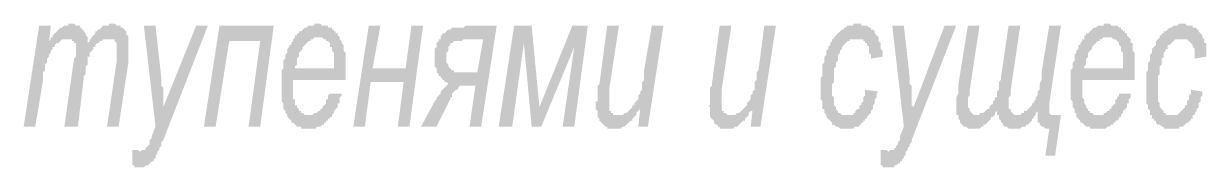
# Model space of a CAD drawing. Header units: millimetres. Extents: x 1372 to 666090, y 1285 to 31551.
# Drawn here: x 579264 to 581808, y 10488 to 10797 of the extents above; entities that cross this region are included whole.
import ezdxf

# ---------------------------------------------------------------- set-up
doc = ezdxf.new("R2010")
doc.units = ezdxf.units.MM
doc.layers.add('PDF _75-АЗ Штамп', color=7, linetype='Continuous')

msp = doc.modelspace()

# ---------------------------------------------------------------- hatches: boundary and pattern name
at = {"layer": 'PDF _75-АЗ Штамп', "transparency": 33554559}
for points in [[(579263.9, 10575.7), (579297.2, 10792.6), (579322.3, 10792.6), (579318.1, 10755), (579318.1, 10759.2), (579322.3, 10763.4), (579322.3, 10767.5), (579326.4, 10767.5), (579326.4, 10771.7), (579330.6, 10775.9), (579330.6, 10775.9), (579334.8, 10780), (579334.8, 10780), (579338.9, 10784.2), (579338.9, 10784.2), (579343.1, 10788.4), (579343.1, 10788.4), (579347.3, 10788.4), (579351.5, 10792.6), (579351.5, 10792.6), (579355.6, 10792.6), (579359.8, 10792.6), (579359.8, 10796.7), (579364, 10796.7), (579368.1, 10796.7), (579368.1, 10796.7), (579372.3, 10796.7), (579376.5, 10792.6), (579376.5, 10792.6), (579380.6, 10792.6), (579384.8, 10792.6), (579384.8, 10788.4), (579389, 10788.4), (579389, 10784.2), (579393.2, 10784.2), (579393.2, 10780), (579397.3, 10775.9), (579397.3, 10771.7), (579397.3, 10771.7), (579401.5, 10767.5), (579401.5, 10763.4), (579401.5, 10759.2), (579401.5, 10755), (579405.7, 10759.2), (579405.7, 10763.4), (579409.8, 10763.4), (579409.8, 10767.5), (579414, 10771.7), (579414, 10771.7), (579418.2, 10775.9), (579418.2, 10780), (579422.4, 10780), (579422.4, 10784.2), (579426.5, 10784.2), (579426.5, 10784.2), (579430.7, 10788.4), (579430.7, 10788.4), (579434.9, 10792.6), (579439, 10792.6), (579439, 10792.6), (579443.2, 10792.6), (579447.4, 10792.6), (579447.4, 10796.7), (579451.5, 10796.7), (579451.5, 10796.7), (579455.7, 10796.7), (579459.9, 10796.7), (579464.1, 10792.6), (579464.1, 10792.6), (579468.2, 10792.6), (579472.4, 10792.6), (579472.4, 10788.4), (579476.6, 10788.4), (579476.6, 10788.4), (579480.7, 10784.2), (579480.7, 10784.2), (579484.9, 10780), (579484.9, 10775.9), (579484.9, 10771.7), (579489.1, 10771.7), (579489.1, 10767.5), (579489.1, 10763.4), (579489.1, 10759.2), (579489.1, 10755), (579489.1, 10750.8), (579489.1, 10746.7), (579489.1, 10742.5), (579489.1, 10742.5), (579489.1, 10738.3), (579489.1, 10734.2), (579489.1, 10730), (579489.1, 10725.8), (579489.1, 10717.5), (579489.1, 10713.3), (579489.1, 10713.3), (579468.2, 10575.7), (579443.2, 10575.7), (579464.1, 10717.5), (579464.1, 10721.7), (579464.1, 10725.8), (579464.1, 10734.2), (579464.1, 10734.2), (579464.1, 10738.3), (579464.1, 10742.5), (579464.1, 10742.5), (579464.1, 10746.7), (579464.1, 10750.8), (579464.1, 10755), (579459.9, 10759.2), (579459.9, 10759.2), (579459.9, 10763.4), (579455.7, 10763.4), (579451.5, 10763.4), (579451.5, 10763.4), (579447.4, 10763.4), (579447.4, 10763.4), (579443.2, 10763.4), (579443.2, 10763.4), (579439, 10763.4), (579434.9, 10763.4), (579434.9, 10763.4), (579430.7, 10759.2), (579426.5, 10759.2), (579426.5, 10755), (579422.4, 10755), (579422.4, 10755), (579418.2, 10750.8), (579418.2, 10746.7), (579414, 10746.7), (579414, 10742.5), (579409.8, 10738.3), (579409.8, 10738.3), (579405.7, 10734.2), (579405.7, 10730), (579405.7, 10730), (579405.7, 10725.8), (579401.5, 10725.8), (579401.5, 10721.7), (579401.5, 10717.5), (579401.5, 10713.3), (579401.5, 10709.1), (579397.3, 10705), (579397.3, 10700.8), (579397.3, 10696.6), (579397.3, 10692.5), (579397.3, 10688.3), (579393.2, 10684.1), (579393.2, 10679.9), (579380.6, 10575.7), (579351.5, 10575.7), (579372.3, 10721.7), (579376.5, 10725.8), (579376.5, 10730), (579376.5, 10734.2), (579376.5, 10738.3), (579376.5, 10742.5), (579376.5, 10742.5), (579376.5, 10746.7), (579376.5, 10750.8), (579376.5, 10755), (579372.3, 10755), (579372.3, 10759.2), (579368.1, 10759.2), (579368.1, 10763.4), (579364, 10763.4), (579364, 10763.4), (579359.8, 10763.4), (579355.6, 10763.4), (579355.6, 10763.4), (579351.5, 10763.4), (579347.3, 10763.4), (579347.3, 10763.4), (579343.1, 10759.2), (579343.1, 10759.2), (579338.9, 10755), (579338.9, 10755), (579334.8, 10755), (579330.6, 10750.8), (579330.6, 10746.7), (579326.4, 10746.7), (579326.4, 10742.5), (579322.3, 10738.3), (579322.3, 10738.3), (579322.3, 10734.2), (579318.1, 10730), (579318.1, 10725.8), (579318.1, 10725.8), (579313.9, 10721.7), (579313.9, 10717.5), (579313.9, 10713.3), (579313.9, 10713.3), (579309.7, 10709.1), (579309.7, 10705), (579309.7, 10700.8), (579309.7, 10696.6), (579305.6, 10692.5), (579305.6, 10688.3), (579305.6, 10684.1), (579305.6, 10675.8), (579305.6, 10675.8), (579288.9, 10575.7)], [(579497.4, 10492.3), (579497.4, 10525.6), (579501.6, 10525.6), (579505.8, 10525.6), (579505.8, 10525.6), (579509.9, 10525.6), (579514.1, 10521.5), (579514.1, 10521.5), (579518.3, 10525.6), (579518.3, 10525.6), (579522.4, 10525.6), (579526.6, 10525.6), (579526.6, 10529.8), (579526.6, 10529.8), (579530.8, 10534), (579530.8, 10534), (579535, 10538.1), (579535, 10542.3), (579535, 10546.5), (579539.1, 10550.7), (579539.1, 10554.8), (579547.5, 10575.7), (579522.4, 10792.6), (579547.5, 10792.6), (579560, 10679.9), (579560, 10675.8), (579560, 10671.6), (579560, 10667.4), (579560, 10663.3), (579564.2, 10659.1), (579564.2, 10659.1), (579564.2, 10654.9), (579564.2, 10650.8), (579564.2, 10646.6), (579564.2, 10642.4), (579564.2, 10638.2), (579564.2, 10634.1), (579564.2, 10629.9), (579564.2, 10625.7), (579564.2, 10621.6), (579564.2, 10617.4), (579635.1, 10792.6), (579660.1, 10792.6), (579564.2, 10546.5), (579560, 10542.3), (579560, 10538.1), (579560, 10534), (579555.8, 10529.8), (579555.8, 10525.6), (579551.6, 10521.5), (579551.6, 10517.3), (579547.5, 10513.1), (579547.5, 10513.1), (579547.5, 10508.9), (579543.3, 10504.8), (579543.3, 10504.8), (579543.3, 10500.6), (579539.1, 10500.6), (579539.1, 10500.6), (579535, 10496.4), (579535, 10496.4), (579530.8, 10492.3), (579530.8, 10492.3), (579526.6, 10492.3), (579522.4, 10488.1), (579522.4, 10488.1), (579518.3, 10488.1), (579514.1, 10488.1), (579514.1, 10488.1), (579509.9, 10488.1), (579509.9, 10488.1), (579505.8, 10488.1), (579501.6, 10488.1), (579501.6, 10492.3), (579497.4, 10492.3), (579497.4, 10492.3)], [(579685.1, 10792.6), (579801.9, 10792.6), (579772.7, 10575.7), (579747.7, 10575.7), (579772.7, 10759.2), (579706, 10759.2), (579676.8, 10575.7), (579651.7, 10575.7)], [(580006.2, 10792.6), (580031.3, 10792.6), (580014.6, 10700.8), (580085.5, 10700.8), (580098, 10792.6), (580123, 10792.6), (580093.8, 10575.7), (580068.8, 10575.7), (580081.3, 10671.6), (580010.4, 10671.6), (579997.9, 10575.7), (579972.9, 10575.7)], [(580319, 10792.6), (580356.6, 10792.6), (580373.3, 10617.4), (580444.2, 10792.6), (580477.5, 10792.6), (580448.3, 10575.7), (580423.3, 10575.7), (580448.3, 10746.7), (580377.4, 10575.7), (580356.6, 10575.7), (580339.9, 10755), (580314.9, 10575.7), (580285.7, 10575.7)], [(580590.1, 10613.2), (580586, 10609), (580586, 10609), (580581.8, 10604.9), (580581.8, 10600.7), (580577.6, 10596.5), (580577.6, 10596.5), (580573.4, 10592.4), (580573.4, 10588.2), (580569.3, 10588.2), (580565.1, 10584), (580565.1, 10584), (580560.9, 10579.9), (580560.9, 10579.9), (580556.8, 10575.7), (580552.6, 10575.7), (580552.6, 10575.7), (580548.4, 10571.5), (580548.4, 10571.5), (580544.3, 10571.5), (580544.3, 10571.5), (580540.1, 10571.5), (580535.9, 10571.5), (580535.9, 10571.5), (580535.9, 10571.5), (580531.7, 10571.5), (580527.6, 10571.5), (580527.6, 10571.5), (580523.4, 10571.5), (580519.2, 10571.5), (580519.2, 10575.7), (580515.1, 10575.7), (580510.9, 10579.9), (580510.9, 10579.9), (580506.7, 10584), (580506.7, 10584), (580502.5, 10588.2), (580502.5, 10592.4), (580502.5, 10592.4), (580498.4, 10596.5), (580498.4, 10600.7), (580498.4, 10604.9), (580498.4, 10609), (580494.2, 10613.2), (580494.2, 10617.4), (580494.2, 10621.6), (580494.2, 10621.6), (580494.2, 10625.7), (580494.2, 10629.9), (580498.4, 10629.9), (580498.4, 10634.1), (580498.4, 10638.2), (580498.4, 10642.4), (580498.4, 10646.6), (580498.4, 10654.9), (580498.4, 10659.1), (580498.4, 10663.3), (580502.5, 10667.4), (580519.2, 10792.6), (580544.3, 10792.6), (580523.4, 10654.9), (580523.4, 10646.6), (580523.4, 10642.4), (580523.4, 10638.2), (580523.4, 10634.1), (580523.4, 10629.9), (580523.4, 10625.7), (580523.4, 10625.7), (580523.4, 10621.6), (580523.4, 10617.4), (580523.4, 10613.2), (580523.4, 10609), (580527.6, 10609), (580527.6, 10609), (580527.6, 10604.9), (580531.7, 10604.9), (580531.7, 10600.7), (580535.9, 10600.7), (580540.1, 10600.7), (580544.3, 10600.7), (580544.3, 10600.7), (580548.4, 10600.7), (580552.6, 10600.7), (580552.6, 10600.7), (580556.8, 10604.9), (580560.9, 10604.9), (580560.9, 10604.9), (580565.1, 10609), (580565.1, 10609), (580569.3, 10613.2), (580569.3, 10613.2), (580573.4, 10617.4), (580573.4, 10621.6), (580577.6, 10621.6), (580577.6, 10625.7), (580581.8, 10629.9), (580581.8, 10629.9), (580586, 10634.1), (580586, 10638.2), (580586, 10642.4), (580590.1, 10646.6), (580590.1, 10646.6), (580590.1, 10650.8), (580594.3, 10654.9), (580594.3, 10659.1), (580594.3, 10659.1), (580594.3, 10663.3), (580594.3, 10667.4), (580594.3, 10671.6), (580598.5, 10675.8), (580598.5, 10679.9), (580598.5, 10684.1), (580598.5, 10688.3), (580598.5, 10692.5), (580598.5, 10696.6), (580615.2, 10792.6), (580640.2, 10792.6), (580606.8, 10575.7), (580586, 10575.7)], [(580832, 10613.2), (580832, 10609), (580827.9, 10609), (580823.7, 10604.9), (580823.7, 10600.7), (580819.5, 10596.5), (580819.5, 10596.5), (580815.3, 10592.4), (580815.3, 10588.2), (580811.2, 10588.2), (580807, 10584), (580807, 10584), (580802.8, 10579.9), (580802.8, 10579.9), (580798.7, 10575.7), (580798.7, 10575.7), (580794.5, 10575.7), (580790.3, 10571.5), (580790.3, 10571.5), (580786.2, 10571.5), (580786.2, 10571.5), (580782, 10571.5), (580782, 10571.5), (580777.8, 10571.5), (580777.8, 10571.5), (580773.6, 10571.5), (580769.5, 10571.5), (580769.5, 10571.5), (580765.3, 10571.5), (580761.1, 10571.5), (580761.1, 10575.7), (580757, 10575.7), (580757, 10579.9), (580752.8, 10579.9), (580748.6, 10584), (580748.6, 10584), (580748.6, 10588.2), (580744.4, 10592.4), (580744.4, 10592.4), (580740.3, 10596.5), (580740.3, 10600.7), (580740.3, 10604.9), (580740.3, 10609), (580740.3, 10613.2), (580740.3, 10617.4), (580736.1, 10621.6), (580740.3, 10621.6), (580740.3, 10625.7), (580740.3, 10629.9), (580740.3, 10629.9), (580740.3, 10634.1), (580740.3, 10638.2), (580740.3, 10642.4), (580740.3, 10646.6), (580740.3, 10654.9), (580740.3, 10659.1), (580744.4, 10663.3), (580744.4, 10667.4), (580761.1, 10792.6), (580786.2, 10792.6), (580765.3, 10654.9), (580765.3, 10646.6), (580765.3, 10642.4), (580765.3, 10638.2), (580765.3, 10634.1), (580765.3, 10629.9), (580765.3, 10625.7), (580765.3, 10625.7), (580765.3, 10621.6), (580765.3, 10617.4), (580765.3, 10613.2), (580765.3, 10609), (580769.5, 10609), (580769.5, 10609), (580769.5, 10604.9), (580773.6, 10604.9), (580777.8, 10600.7), (580777.8, 10600.7), (580782, 10600.7), (580786.2, 10600.7), (580786.2, 10600.7), (580790.3, 10600.7), (580794.5, 10600.7), (580794.5, 10600.7), (580798.7, 10604.9), (580802.8, 10604.9), (580802.8, 10604.9), (580807, 10609), (580807, 10609), (580811.2, 10613.2), (580811.2, 10613.2), (580815.3, 10617.4), (580819.5, 10621.6), (580819.5, 10621.6), (580819.5, 10625.7), (580823.7, 10629.9), (580823.7, 10629.9), (580827.9, 10634.1), (580827.9, 10638.2), (580827.9, 10642.4), (580832, 10646.6), (580832, 10646.6), (580832, 10650.8), (580836.2, 10654.9), (580836.2, 10659.1), (580836.2, 10659.1), (580836.2, 10663.3), (580836.2, 10667.4), (580836.2, 10671.6), (580840.4, 10675.8), (580840.4, 10679.9), (580840.4, 10684.1), (580840.4, 10688.3), (580840.4, 10692.5), (580844.5, 10696.6), (580857.1, 10792.6), (580882.1, 10792.6), (580848.7, 10575.7), (580827.9, 10575.7)], [(581073.9, 10654.9), (581103.1, 10650.8), (581098.9, 10646.6), (581098.9, 10642.4), (581098.9, 10638.2), (581094.8, 10634.1), (581094.8, 10629.9), (581094.8, 10625.7), (581090.6, 10621.6), (581090.6, 10617.4), (581090.6, 10613.2), (581086.4, 10609), (581086.4, 10609), (581086.4, 10604.9), (581082.3, 10600.7), (581082.3, 10600.7), (581078.1, 10596.5), (581078.1, 10592.4), (581073.9, 10592.4), (581073.9, 10588.2), (581069.8, 10588.2), (581069.8, 10584), (581065.6, 10584), (581065.6, 10579.9), (581061.4, 10579.9), (581061.4, 10575.7), (581057.2, 10575.7), (581053.1, 10575.7), (581053.1, 10575.7), (581048.9, 10571.5), (581044.7, 10571.5), (581044.7, 10571.5), (581040.6, 10571.5), (581036.4, 10571.5), (581036.4, 10571.5), (581032.2, 10571.5), (581032.2, 10571.5), (581028, 10571.5), (581023.9, 10571.5), (581019.7, 10571.5), (581019.7, 10571.5), (581015.5, 10575.7), (581011.4, 10575.7), (581011.4, 10575.7), (581007.2, 10579.9), (581007.2, 10579.9), (581003, 10579.9), (581003, 10584), (580998.9, 10588.2), (580998.9, 10588.2), (580994.7, 10592.4), (580994.7, 10592.4), (580990.5, 10596.5), (580990.5, 10600.7), (580990.5, 10600.7), (580986.3, 10604.9), (580986.3, 10609), (580986.3, 10613.2), (580982.2, 10613.2), (580982.2, 10617.4), (580982.2, 10621.6), (580982.2, 10625.7), (580982.2, 10629.9), (580978, 10634.1), (580978, 10638.2), (580978, 10642.4), (580978, 10646.6), (580978, 10650.8), (580978, 10654.9), (580978, 10654.9), (580978, 10659.1), (580978, 10663.3), (580978, 10667.4), (580978, 10671.6), (580978, 10675.8), (580978, 10679.9), (580982.2, 10684.1), (580982.2, 10688.3), (580982.2, 10692.5), (580982.2, 10696.6), (580982.2, 10700.8), (580982.2, 10705), (580982.2, 10709.1), (580986.3, 10713.3), (580986.3, 10717.5), (580986.3, 10721.7), (580986.3, 10725.8), (580986.3, 10725.8), (580990.5, 10730), (580990.5, 10734.2), (580990.5, 10738.3), (580994.7, 10742.5), (580994.7, 10746.7), (580994.7, 10746.7), (580998.9, 10750.8), (580998.9, 10755), (581003, 10759.2), (581003, 10763.4), (581007.2, 10763.4), (581007.2, 10767.5), (581011.4, 10771.7), (581011.4, 10771.7), (581015.5, 10775.9), (581015.5, 10775.9), (581015.5, 10775.9), (581019.7, 10780), (581019.7, 10780), (581023.9, 10784.2), (581028, 10784.2), (581028, 10788.4), (581032.2, 10788.4), (581032.2, 10788.4), (581036.4, 10792.6), (581040.6, 10792.6), (581040.6, 10792.6), (581044.7, 10792.6), (581048.9, 10792.6), (581048.9, 10796.7), (581053.1, 10796.7), (581057.2, 10796.7), (581057.2, 10796.7), (581061.4, 10796.7), (581065.6, 10796.7), (581065.6, 10792.6), (581069.8, 10792.6), (581073.9, 10792.6), (581073.9, 10792.6), (581078.1, 10792.6), (581082.3, 10788.4), (581082.3, 10788.4), (581086.4, 10788.4), (581086.4, 10784.2), (581090.6, 10784.2), (581094.8, 10780), (581094.8, 10775.9), (581094.8, 10775.9), (581098.9, 10771.7), (581098.9, 10771.7), (581103.1, 10767.5), (581103.1, 10763.4), (581103.1, 10759.2), (581107.3, 10755), (581107.3, 10755), (581107.3, 10750.8), (581107.3, 10746.7), (581107.3, 10742.5), (581111.5, 10738.3), (581111.5, 10734.2), (581111.5, 10730), (581111.5, 10725.8), (581111.5, 10725.8), (581086.4, 10721.7), (581086.4, 10725.8), (581086.4, 10730), (581082.3, 10734.2), (581082.3, 10738.3), (581082.3, 10742.5), (581082.3, 10746.7), (581078.1, 10750.8), (581078.1, 10750.8), (581078.1, 10755), (581073.9, 10755), (581073.9, 10759.2), (581069.8, 10759.2), (581069.8, 10763.4), (581065.6, 10763.4), (581061.4, 10763.4), (581061.4, 10763.4), (581057.2, 10763.4), (581057.2, 10763.4), (581053.1, 10763.4), (581048.9, 10763.4), (581048.9, 10763.4), (581044.7, 10763.4), (581040.6, 10763.4), (581040.6, 10759.2), (581036.4, 10759.2), (581032.2, 10755), (581032.2, 10755), (581028, 10750.8), (581028, 10750.8), (581028, 10750.8), (581023.9, 10746.7), (581023.9, 10742.5), (581023.9, 10742.5), (581019.7, 10738.3), (581019.7, 10734.2), (581015.5, 10730), (581015.5, 10725.8), (581015.5, 10721.7), (581015.5, 10717.5), (581011.4, 10713.3), (581011.4, 10709.1), (581011.4, 10709.1), (581011.4, 10705), (581007.2, 10700.8), (581007.2, 10696.6), (581007.2, 10692.5), (581007.2, 10688.3), (581007.2, 10684.1), (581007.2, 10679.9), (581007.2, 10675.8), (581007.2, 10671.6), (581003, 10667.4), (581003, 10663.3), (581003, 10659.1), (581003, 10654.9), (581003, 10654.9), (581003, 10650.8), (581003, 10642.4), (581007.2, 10638.2), (581007.2, 10634.1), (581007.2, 10629.9), (581007.2, 10625.7), (581007.2, 10625.7), (581007.2, 10621.6), (581011.4, 10617.4), (581011.4, 10613.2), (581011.4, 10613.2), (581015.5, 10609), (581015.5, 10604.9), (581019.7, 10604.9), (581023.9, 10600.7), (581023.9, 10600.7), (581028, 10600.7), (581028, 10600.7), (581032.2, 10600.7), (581032.2, 10600.7), (581036.4, 10600.7), (581040.6, 10600.7), (581040.6, 10600.7), (581044.7, 10600.7), (581048.9, 10600.7), (581048.9, 10604.9), (581053.1, 10604.9), (581053.1, 10609), (581057.2, 10613.2), (581057.2, 10613.2), (581061.4, 10613.2), (581061.4, 10617.4), (581061.4, 10621.6), (581065.6, 10621.6), (581065.6, 10625.7), (581069.8, 10629.9), (581069.8, 10634.1), (581069.8, 10638.2), (581073.9, 10642.4), (581073.9, 10646.6), (581073.9, 10650.8), (581073.9, 10654.9), (581073.9, 10654.9)], [(581107.3, 10492.3), (581107.3, 10525.6), (581111.5, 10525.6), (581115.6, 10525.6), (581115.6, 10525.6), (581119.8, 10525.6), (581124, 10521.5), (581124, 10521.5), (581128.1, 10525.6), (581132.3, 10525.6), (581132.3, 10525.6), (581136.5, 10525.6), (581136.5, 10529.8), (581140.7, 10529.8), (581140.7, 10534), (581140.7, 10534), (581144.8, 10538.1), (581144.8, 10542.3), (581149, 10546.5), (581149, 10550.7), (581149, 10554.8), (581157.3, 10575.7), (581132.3, 10792.6), (581157.3, 10792.6), (581169.9, 10679.9), (581169.9, 10675.8), (581169.9, 10671.6), (581169.9, 10667.4), (581174, 10663.3), (581174, 10659.1), (581174, 10659.1), (581174, 10654.9), (581174, 10650.8), (581174, 10646.6), (581174, 10642.4), (581174, 10638.2), (581174, 10634.1), (581174, 10629.9), (581174, 10625.7), (581174, 10621.6), (581178.2, 10617.4), (581244.9, 10792.6), (581269.9, 10792.6), (581174, 10546.5), (581174, 10542.3), (581169.9, 10538.1), (581169.9, 10534), (581165.7, 10529.8), (581165.7, 10525.6), (581161.5, 10521.5), (581161.5, 10517.3), (581161.5, 10513.1), (581157.3, 10513.1), (581157.3, 10508.9), (581153.2, 10504.8), (581153.2, 10504.8), (581153.2, 10500.6), (581149, 10500.6), (581149, 10500.6), (581149, 10496.4), (581144.8, 10496.4), (581140.7, 10492.3), (581140.7, 10492.3), (581136.5, 10492.3), (581136.5, 10488.1), (581132.3, 10488.1), (581128.1, 10488.1), (581124, 10488.1), (581124, 10488.1), (581124, 10488.1), (581119.8, 10488.1), (581115.6, 10488.1), (581111.5, 10488.1), (581111.5, 10492.3), (581107.3, 10492.3), (581107.3, 10492.3)], [(581357.5, 10613.2), (581357.5, 10609), (581353.4, 10604.9), (581353.4, 10600.7), (581349.2, 10596.5), (581345, 10596.5), (581345, 10592.4), (581340.8, 10588.2), (581340.8, 10588.2), (581336.7, 10584), (581336.7, 10584), (581332.5, 10579.9), (581332.5, 10579.9), (581328.3, 10579.9), (581328.3, 10575.7), (581324.2, 10575.7), (581324.2, 10575.7), (581320, 10571.5), (581315.8, 10571.5), (581315.8, 10571.5), (581311.7, 10571.5), (581307.5, 10571.5), (581307.5, 10571.5), (581303.3, 10571.5), (581299.1, 10571.5), (581299.1, 10571.5), (581295, 10571.5), (581290.8, 10575.7), (581290.8, 10575.7), (581286.6, 10575.7), (581282.5, 10579.9), (581282.5, 10579.9), (581278.3, 10584), (581278.3, 10584), (581278.3, 10588.2), (581274.1, 10592.4), (581274.1, 10596.5), (581274.1, 10600.7), (581269.9, 10600.7), (581269.9, 10604.9), (581269.9, 10609), (581269.9, 10613.2), (581269.9, 10617.4), (581269.9, 10617.4), (581269.9, 10621.6), (581269.9, 10625.7), (581269.9, 10629.9), (581269.9, 10629.9), (581269.9, 10634.1), (581269.9, 10638.2), (581274.1, 10646.6), (581274.1, 10650.8), (581274.1, 10654.9), (581274.1, 10659.1), (581274.1, 10663.3), (581295, 10792.6), (581320, 10792.6), (581299.1, 10654.9), (581299.1, 10646.6), (581299.1, 10642.4), (581295, 10638.2), (581295, 10634.1), (581295, 10629.9), (581295, 10625.7), (581295, 10625.7), (581295, 10621.6), (581295, 10617.4), (581299.1, 10613.2), (581299.1, 10609), (581299.1, 10609), (581303.3, 10604.9), (581303.3, 10604.9), (581307.5, 10600.7), (581311.7, 10600.7), (581311.7, 10600.7), (581315.8, 10600.7), (581320, 10600.7), (581320, 10604.9), (581324.2, 10604.9), (581328.3, 10604.9), (581328.3, 10604.9), (581332.5, 10609), (581332.5, 10609), (581336.7, 10613.2), (581340.8, 10613.2), (581340.8, 10617.4), (581345, 10621.6), (581345, 10621.6), (581349.2, 10625.7), (581349.2, 10629.9), (581353.4, 10634.1), (581353.4, 10634.1), (581353.4, 10638.2), (581357.5, 10638.2), (581357.5, 10642.4), (581357.5, 10646.6), (581357.5, 10650.8), (581361.7, 10654.9), (581361.7, 10659.1), (581361.7, 10659.1), (581361.7, 10667.4), (581361.7, 10671.6), (581365.9, 10675.8), (581365.9, 10679.9), (581365.9, 10679.9), (581382.6, 10792.6), (581407.6, 10792.6), (581386.7, 10650.8), (581386.7, 10646.6), (581386.7, 10642.4), (581382.6, 10638.2), (581382.6, 10634.1), (581382.6, 10629.9), (581382.6, 10625.7), (581382.6, 10625.7), (581382.6, 10617.4), (581382.6, 10613.2), (581386.7, 10613.2), (581386.7, 10609), (581386.7, 10609), (581390.9, 10604.9), (581390.9, 10604.9), (581395.1, 10600.7), (581399.2, 10600.7), (581399.2, 10600.7), (581403.4, 10600.7), (581403.4, 10600.7), (581407.6, 10600.7), (581411.7, 10604.9), (581411.7, 10604.9), (581415.9, 10604.9), (581415.9, 10609), (581420.1, 10609), (581424.3, 10613.2), (581424.3, 10613.2), (581428.4, 10617.4), (581428.4, 10617.4), (581432.6, 10621.6), (581432.6, 10621.6), (581432.6, 10625.7), (581436.8, 10625.7), (581436.8, 10629.9), (581440.9, 10634.1), (581440.9, 10634.1), (581440.9, 10638.2), (581445.1, 10642.4), (581445.1, 10646.6), (581445.1, 10650.8), (581449.3, 10654.9), (581449.3, 10659.1), (581449.3, 10659.1), (581449.3, 10663.3), (581449.3, 10667.4), (581453.5, 10675.8), (581453.5, 10679.9), (581453.5, 10684.1), (581453.5, 10684.1), (581453.5, 10688.3), (581453.5, 10692.5), (581470.1, 10792.6), (581495.2, 10792.6), (581470.1, 10625.7), (581470.1, 10621.6), (581470.1, 10617.4), (581470.1, 10613.2), (581470.1, 10613.2), (581470.1, 10609), (581470.1, 10604.9), (581474.3, 10600.7), (581474.3, 10600.7), (581478.5, 10600.7), (581478.5, 10600.7), (581495.2, 10600.7), (581482.6, 10513.1), (581461.8, 10513.1), (581470.1, 10571.5), (581466, 10571.5), (581461.8, 10571.5), (581461.8, 10571.5), (581457.6, 10575.7), (581457.6, 10575.7), (581453.5, 10575.7), (581449.3, 10579.9), (581449.3, 10579.9), (581449.3, 10584), (581445.1, 10584), (581445.1, 10588.2), (581445.1, 10592.4), (581445.1, 10596.5), (581445.1, 10600.7), (581445.1, 10600.7), (581445.1, 10604.9), (581445.1, 10609), (581440.9, 10604.9), (581440.9, 10600.7), (581436.8, 10596.5), (581436.8, 10592.4), (581432.6, 10592.4), (581432.6, 10588.2), (581428.4, 10584), (581428.4, 10584), (581424.3, 10579.9), (581424.3, 10579.9), (581420.1, 10579.9), (581420.1, 10575.7), (581415.9, 10575.7), (581415.9, 10575.7), (581411.7, 10575.7), (581407.6, 10571.5), (581407.6, 10571.5), (581403.4, 10571.5), (581399.2, 10571.5), (581399.2, 10571.5), (581395.1, 10571.5), (581395.1, 10571.5), (581390.9, 10571.5), (581390.9, 10571.5), (581386.7, 10571.5), (581382.6, 10571.5), (581382.6, 10571.5), (581378.4, 10575.7), (581374.2, 10575.7), (581374.2, 10575.7), (581370, 10579.9), (581370, 10584), (581370, 10584), (581365.9, 10584), (581365.9, 10588.2), (581361.7, 10592.4), (581361.7, 10596.5), (581361.7, 10600.7), (581357.5, 10600.7), (581357.5, 10604.9), (581357.5, 10609), (581357.5, 10613.2)], [(581774.6, 10654.9), (581799.6, 10650.8), (581799.6, 10646.6), (581799.6, 10642.4), (581795.4, 10638.2), (581795.4, 10634.1), (581795.4, 10629.9), (581791.3, 10625.7), (581791.3, 10621.6), (581791.3, 10617.4), (581787.1, 10613.2), (581787.1, 10609), (581787.1, 10609), (581782.9, 10604.9), (581782.9, 10600.7), (581778.8, 10600.7), (581778.8, 10596.5), (581778.8, 10592.4), (581774.6, 10592.4), (581774.6, 10588.2), (581770.4, 10588.2), (581770.4, 10584), (581766.3, 10584), (581762.1, 10579.9), (581762.1, 10579.9), (581757.9, 10575.7), (581757.9, 10575.7), (581753.7, 10575.7), (581749.6, 10575.7), (581749.6, 10571.5), (581745.4, 10571.5), (581741.2, 10571.5), (581741.2, 10571.5), (581737.1, 10571.5), (581732.9, 10571.5), (581732.9, 10571.5), (581728.7, 10571.5), (581728.7, 10571.5), (581724.5, 10571.5), (581720.4, 10571.5), (581716.2, 10571.5), (581716.2, 10575.7), (581712, 10575.7), (581712, 10575.7), (581707.9, 10579.9), (581703.7, 10579.9), (581703.7, 10579.9), (581699.5, 10584), (581699.5, 10588.2), (581695.4, 10588.2), (581695.4, 10592.4), (581691.2, 10592.4), (581691.2, 10596.5), (581691.2, 10600.7), (581687, 10600.7), (581687, 10604.9), (581687, 10609), (581682.8, 10613.2), (581682.8, 10613.2), (581682.8, 10617.4), (581682.8, 10621.6), (581678.7, 10625.7), (581678.7, 10629.9), (581678.7, 10634.1), (581678.7, 10638.2), (581678.7, 10642.4), (581678.7, 10646.6), (581678.7, 10650.8), (581678.7, 10654.9), (581678.7, 10654.9), (581678.7, 10659.1), (581678.7, 10663.3), (581678.7, 10667.4), (581678.7, 10671.6), (581678.7, 10675.8), (581678.7, 10679.9), (581678.7, 10684.1), (581678.7, 10688.3), (581678.7, 10692.5), (581682.8, 10696.6), (581682.8, 10700.8), (581682.8, 10705), (581682.8, 10709.1), (581682.8, 10713.3), (581687, 10717.5), (581687, 10721.7), (581687, 10725.8), (581687, 10725.8), (581687, 10730), (581691.2, 10734.2), (581691.2, 10738.3), (581691.2, 10742.5), (581695.4, 10746.7), (581695.4, 10746.7), (581699.5, 10750.8), (581699.5, 10755), (581699.5, 10759.2), (581703.7, 10763.4), (581703.7, 10763.4), (581707.9, 10767.5), (581707.9, 10771.7), (581712, 10771.7), (581712, 10775.9), (581716.2, 10775.9), (581716.2, 10775.9), (581716.2, 10780), (581720.4, 10780), (581724.5, 10784.2), (581724.5, 10784.2), (581728.7, 10788.4), (581728.7, 10788.4), (581732.9, 10788.4), (581737.1, 10792.6), (581737.1, 10792.6), (581741.2, 10792.6), (581745.4, 10792.6), (581745.4, 10792.6), (581749.6, 10796.7), (581753.7, 10796.7), (581757.9, 10796.7), (581757.9, 10796.7), (581762.1, 10796.7), (581762.1, 10796.7), (581766.3, 10792.6), (581770.4, 10792.6), (581770.4, 10792.6), (581774.6, 10792.6), (581778.8, 10792.6), (581778.8, 10788.4), (581782.9, 10788.4), (581787.1, 10788.4), (581787.1, 10784.2), (581791.3, 10784.2), (581791.3, 10780), (581795.4, 10775.9), (581795.4, 10775.9), (581799.6, 10771.7), (581799.6, 10771.7), (581799.6, 10767.5), (581803.8, 10763.4), (581803.8, 10759.2), (581803.8, 10755), (581808, 10755), (581808, 10750.8), (581808, 10746.7), (581808, 10742.5), (581808, 10738.3), (581808, 10734.2), (581808, 10730), (581808, 10725.8), (581808, 10725.8), (581782.9, 10721.7), (581782.9, 10725.8), (581782.9, 10730), (581782.9, 10734.2), (581782.9, 10738.3), (581782.9, 10742.5), (581778.8, 10746.7), (581778.8, 10750.8), (581778.8, 10750.8), (581774.6, 10755), (581774.6, 10755), (581770.4, 10759.2), (581770.4, 10759.2), (581766.3, 10763.4), (581766.3, 10763.4), (581762.1, 10763.4), (581757.9, 10763.4), (581757.9, 10763.4), (581753.7, 10763.4), (581753.7, 10763.4), (581749.6, 10763.4), (581745.4, 10763.4), (581745.4, 10763.4), (581741.2, 10763.4), (581737.1, 10759.2), (581737.1, 10759.2), (581732.9, 10755), (581732.9, 10755), (581728.7, 10750.8), (581728.7, 10750.8), (581724.5, 10750.8), (581724.5, 10746.7), (581724.5, 10742.5), (581720.4, 10742.5), (581720.4, 10738.3), (581716.2, 10734.2), (581716.2, 10730), (581716.2, 10725.8), (581712, 10721.7), (581712, 10717.5), (581712, 10713.3), (581712, 10709.1), (581712, 10709.1), (581707.9, 10705), (581707.9, 10700.8), (581707.9, 10696.6), (581707.9, 10692.5), (581707.9, 10688.3), (581703.7, 10684.1), (581703.7, 10679.9), (581703.7, 10675.8), (581703.7, 10671.6), (581703.7, 10667.4), (581703.7, 10663.3), (581703.7, 10659.1), (581703.7, 10654.9), (581703.7, 10654.9), (581703.7, 10650.8), (581703.7, 10642.4), (581703.7, 10638.2), (581703.7, 10634.1), (581703.7, 10629.9), (581707.9, 10625.7), (581707.9, 10625.7), (581707.9, 10621.6), (581707.9, 10617.4), (581712, 10613.2), (581712, 10613.2), (581716.2, 10609), (581716.2, 10604.9), (581720.4, 10604.9), (581720.4, 10600.7), (581724.5, 10600.7), (581724.5, 10600.7), (581728.7, 10600.7), (581732.9, 10600.7), (581732.9, 10600.7), (581737.1, 10600.7), (581737.1, 10600.7), (581741.2, 10600.7), (581745.4, 10600.7), (581745.4, 10600.7), (581749.6, 10604.9), (581749.6, 10604.9), (581753.7, 10609), (581757.9, 10613.2), (581757.9, 10613.2), (581757.9, 10613.2), (581762.1, 10617.4), (581762.1, 10621.6), (581766.3, 10621.6), (581766.3, 10625.7), (581766.3, 10629.9), (581770.4, 10634.1), (581770.4, 10638.2), (581770.4, 10642.4), (581774.6, 10646.6), (581774.6, 10650.8), (581774.6, 10654.9), (581774.6, 10654.9)]]:
    msp.add_hatch(color=256, dxfattribs=at).paths.add_polyline_path(points)
h = msp.add_hatch(color=256, dxfattribs=at)
h.paths.add_polyline_path([(579922.8, 10646.6), (579947.9, 10646.6), (579947.9, 10642.4), (579943.7, 10638.2), (579943.7, 10634.1), (579943.7, 10629.9), (579943.7, 10625.7), (579939.5, 10625.7), (579939.5, 10621.6), (579939.5, 10617.4), (579935.3, 10613.2), (579935.3, 10613.2), (579931.2, 10609), (579931.2, 10604.9), (579927, 10600.7), (579927, 10596.5), (579922.8, 10596.5), (579922.8, 10592.4), (579918.7, 10592.4), (579918.7, 10588.2), (579914.5, 10588.2), (579914.5, 10584), (579910.3, 10584), (579910.3, 10579.9), (579906.1, 10579.9), (579902, 10575.7), (579902, 10575.7), (579897.8, 10575.7), (579893.6, 10575.7), (579893.6, 10571.5), (579889.5, 10571.5), (579885.3, 10571.5), (579885.3, 10571.5), (579881.1, 10571.5), (579877, 10571.5), (579877, 10571.5), (579872.8, 10571.5), (579868.6, 10571.5), (579868.6, 10571.5), (579864.4, 10571.5), (579860.3, 10571.5), (579860.3, 10575.7), (579856.1, 10575.7), (579851.9, 10575.7), (579851.9, 10575.7), (579847.8, 10579.9), (579847.8, 10579.9), (579847.8, 10579.9), (579843.6, 10584), (579839.4, 10584), (579839.4, 10588.2), (579835.2, 10592.4), (579835.2, 10592.4), (579831.1, 10596.5), (579831.1, 10600.7), (579826.9, 10604.9), (579826.9, 10604.9), (579826.9, 10609), (579822.7, 10613.2), (579822.7, 10613.2), (579822.7, 10617.4), (579822.7, 10621.6), (579822.7, 10625.7), (579818.6, 10629.9), (579818.6, 10634.1), (579818.6, 10634.1), (579818.6, 10638.2), (579818.6, 10642.4), (579818.6, 10646.6), (579818.6, 10650.8), (579818.6, 10654.9), (579818.6, 10663.3), (579818.6, 10663.3), (579818.6, 10667.4), (579818.6, 10671.6), (579818.6, 10675.8), (579818.6, 10675.8), (579818.6, 10679.9), (579818.6, 10684.1), (579818.6, 10688.3), (579818.6, 10692.5), (579818.6, 10696.6), (579822.7, 10700.8), (579822.7, 10705), (579822.7, 10709.1), (579822.7, 10713.3), (579822.7, 10717.5), (579826.9, 10721.7), (579826.9, 10725.8), (579826.9, 10730), (579826.9, 10730), (579831.1, 10734.2), (579831.1, 10738.3), (579831.1, 10742.5), (579835.2, 10746.7), (579835.2, 10750.8), (579839.4, 10750.8), (579839.4, 10755), (579843.6, 10759.2), (579843.6, 10763.4), (579843.6, 10763.4), (579847.8, 10767.5), (579847.8, 10771.7), (579851.9, 10771.7), (579851.9, 10775.9), (579856.1, 10775.9), (579856.1, 10780), (579856.1, 10780), (579860.3, 10780), (579864.4, 10784.2), (579864.4, 10784.2), (579868.6, 10788.4), (579872.8, 10788.4), (579872.8, 10788.4), (579877, 10792.6), (579881.1, 10792.6), (579881.1, 10792.6), (579885.3, 10792.6), (579889.5, 10792.6), (579889.5, 10796.7), (579893.6, 10796.7), (579897.8, 10796.7), (579897.8, 10796.7), (579902, 10796.7), (579902, 10796.7), (579906.1, 10792.6), (579910.3, 10792.6), (579914.5, 10792.6), (579914.5, 10792.6), (579918.7, 10792.6), (579918.7, 10788.4), (579922.8, 10788.4), (579927, 10788.4), (579927, 10784.2), (579931.2, 10784.2), (579931.2, 10780), (579935.3, 10780), (579935.3, 10775.9), (579939.5, 10775.9), (579939.5, 10771.7), (579943.7, 10767.5), (579943.7, 10767.5), (579943.7, 10763.4), (579947.9, 10759.2), (579947.9, 10755), (579947.9, 10755), (579952, 10750.8), (579952, 10746.7), (579952, 10742.5), (579952, 10738.3), (579956.2, 10734.2), (579956.2, 10730), (579956.2, 10725.8), (579956.2, 10721.7), (579956.2, 10717.5), (579956.2, 10713.3), (579956.2, 10709.1), (579956.2, 10705), (579956.2, 10700.8), (579956.2, 10696.6), (579956.2, 10692.5), (579956.2, 10688.3), (579956.2, 10684.1), (579956.2, 10679.9), (579956.2, 10675.8), (579956.2, 10675.8), (579843.6, 10675.8), (579843.6, 10667.4), (579843.6, 10663.3), (579843.6, 10663.3), (579843.6, 10659.1), (579843.6, 10654.9), (579843.6, 10646.6), (579843.6, 10642.4), (579843.6, 10638.2), (579843.6, 10634.1), (579847.8, 10634.1), (579847.8, 10629.9), (579847.8, 10625.7), (579847.8, 10621.6), (579851.9, 10621.6), (579851.9, 10617.4), (579851.9, 10617.4), (579856.1, 10613.2), (579856.1, 10609), (579860.3, 10609), (579860.3, 10604.9), (579864.4, 10604.9), (579868.6, 10600.7), (579868.6, 10600.7), (579872.8, 10600.7), (579872.8, 10600.7), (579877, 10600.7), (579881.1, 10600.7), (579881.1, 10600.7), (579885.3, 10600.7), (579885.3, 10600.7), (579889.5, 10604.9), (579893.6, 10604.9), (579893.6, 10604.9), (579897.8, 10609), (579902, 10609), (579902, 10613.2), (579906.1, 10613.2), (579906.1, 10617.4), (579910.3, 10621.6), (579910.3, 10621.6), (579914.5, 10625.7), (579914.5, 10629.9), (579914.5, 10634.1), (579918.7, 10634.1), (579918.7, 10638.2), (579918.7, 10642.4), (579922.8, 10646.6), (579922.8, 10646.6)], flags=0)
h.paths.add_polyline_path([(579847.8, 10700.8), (579931.2, 10700.8), (579931.2, 10705), (579931.2, 10709.1), (579931.2, 10713.3), (579931.2, 10717.5), (579931.2, 10721.7), (579931.2, 10725.8), (579931.2, 10730), (579931.2, 10734.2), (579927, 10738.3), (579927, 10742.5), (579927, 10746.7), (579922.8, 10746.7), (579922.8, 10750.8), (579922.8, 10750.8), (579922.8, 10755), (579918.7, 10759.2), (579914.5, 10759.2), (579914.5, 10763.4), (579910.3, 10763.4), (579910.3, 10763.4), (579906.1, 10767.5), (579902, 10767.5), (579902, 10767.5), (579897.8, 10767.5), (579893.6, 10767.5), (579893.6, 10767.5), (579889.5, 10767.5), (579885.3, 10763.4), (579885.3, 10763.4), (579881.1, 10763.4), (579881.1, 10759.2), (579877, 10759.2), (579872.8, 10755), (579872.8, 10755), (579868.6, 10750.8), (579868.6, 10750.8), (579864.4, 10746.7), (579864.4, 10746.7), (579864.4, 10742.5), (579860.3, 10738.3), (579860.3, 10738.3), (579856.1, 10734.2), (579856.1, 10730), (579856.1, 10725.8), (579851.9, 10721.7), (579851.9, 10717.5), (579851.9, 10713.3), (579851.9, 10709.1), (579847.8, 10705), (579847.8, 10700.8), (579847.8, 10700.8)], flags=0)
h = msp.add_hatch(color=256, dxfattribs=at)
h.paths.add_polyline_path([(580281.5, 10792.6), (580248.1, 10575.7), (580223.1, 10575.7), (580235.6, 10663.3), (580227.3, 10663.3), (580223.1, 10663.3), (580218.9, 10663.3), (580214.8, 10663.3), (580214.8, 10663.3), (580210.6, 10663.3), (580210.6, 10663.3), (580206.4, 10663.3), (580206.4, 10663.3), (580206.4, 10663.3), (580202.3, 10663.3), (580198.1, 10659.1), (580198.1, 10654.9), (580193.9, 10654.9), (580193.9, 10654.9), (580189.7, 10650.8), (580189.7, 10650.8), (580185.6, 10646.6), (580185.6, 10642.4), (580185.6, 10638.2), (580181.4, 10638.2), (580181.4, 10634.1), (580181.4, 10634.1), (580152.2, 10575.7), (580118.8, 10575.7), (580148, 10629.9), (580152.2, 10634.1), (580152.2, 10638.2), (580156.4, 10642.4), (580156.4, 10642.4), (580160.6, 10646.6), (580160.6, 10650.8), (580164.7, 10654.9), (580164.7, 10654.9), (580168.9, 10659.1), (580168.9, 10659.1), (580173.1, 10663.3), (580173.1, 10663.3), (580177.2, 10667.4), (580177.2, 10667.4), (580181.4, 10667.4), (580177.2, 10667.4), (580173.1, 10671.6), (580168.9, 10671.6), (580168.9, 10675.8), (580164.7, 10675.8), (580164.7, 10679.9), (580160.6, 10679.9), (580160.6, 10684.1), (580156.4, 10684.1), (580156.4, 10688.3), (580152.2, 10692.5), (580152.2, 10692.5), (580152.2, 10696.6), (580152.2, 10700.8), (580148, 10705), (580148, 10709.1), (580148, 10713.3), (580148, 10717.5), (580148, 10721.7), (580148, 10721.7), (580148, 10725.8), (580148, 10730), (580148, 10734.2), (580148, 10738.3), (580148, 10742.5), (580152.2, 10746.7), (580152.2, 10750.8), (580152.2, 10755), (580156.4, 10759.2), (580156.4, 10759.2), (580156.4, 10763.4), (580160.6, 10763.4), (580160.6, 10767.5), (580160.6, 10771.7), (580164.7, 10771.7), (580164.7, 10775.9), (580168.9, 10775.9), (580173.1, 10780), (580173.1, 10780), (580177.2, 10784.2), (580177.2, 10784.2), (580181.4, 10784.2), (580181.4, 10784.2), (580185.6, 10788.4), (580185.6, 10788.4), (580189.7, 10788.4), (580189.7, 10788.4), (580193.9, 10788.4), (580198.1, 10788.4), (580202.3, 10788.4), (580202.3, 10788.4), (580206.4, 10788.4), (580210.6, 10788.4), (580214.8, 10792.6)], flags=0)
h.paths.add_polyline_path([(580252.3, 10763.4), (580214.8, 10763.4), (580210.6, 10763.4), (580206.4, 10759.2), (580202.3, 10759.2), (580202.3, 10759.2), (580198.1, 10759.2), (580193.9, 10759.2), (580189.7, 10759.2), (580189.7, 10759.2), (580185.6, 10755), (580185.6, 10755), (580181.4, 10755), (580181.4, 10750.8), (580181.4, 10750.8), (580181.4, 10750.8), (580177.2, 10746.7), (580177.2, 10742.5), (580177.2, 10738.3), (580173.1, 10734.2), (580173.1, 10730), (580173.1, 10730), (580173.1, 10725.8), (580173.1, 10721.7), (580173.1, 10717.5), (580173.1, 10713.3), (580177.2, 10709.1), (580177.2, 10705), (580177.2, 10705), (580181.4, 10700.8), (580181.4, 10700.8), (580185.6, 10696.6), (580185.6, 10696.6), (580185.6, 10696.6), (580189.7, 10696.6), (580189.7, 10692.5), (580193.9, 10692.5), (580198.1, 10692.5), (580198.1, 10692.5), (580202.3, 10692.5), (580206.4, 10692.5), (580239.8, 10692.5)], flags=0)
h = msp.add_hatch(color=256, dxfattribs=at)
h.paths.add_polyline_path([(581620.3, 10646.6), (581645.3, 10646.6), (581645.3, 10642.4), (581645.3, 10638.2), (581641.1, 10634.1), (581641.1, 10629.9), (581641.1, 10625.7), (581637, 10625.7), (581637, 10621.6), (581637, 10617.4), (581632.8, 10613.2), (581632.8, 10613.2), (581628.6, 10609), (581628.6, 10604.9), (581624.5, 10600.7), (581624.5, 10596.5), (581620.3, 10596.5), (581620.3, 10592.4), (581620.3, 10592.4), (581616.1, 10588.2), (581611.9, 10588.2), (581611.9, 10584), (581607.8, 10584), (581607.8, 10579.9), (581603.6, 10579.9), (581599.4, 10575.7), (581599.4, 10575.7), (581595.3, 10575.7), (581595.3, 10575.7), (581591.1, 10571.5), (581586.9, 10571.5), (581586.9, 10571.5), (581582.7, 10571.5), (581578.6, 10571.5), (581574.4, 10571.5), (581574.4, 10571.5), (581570.2, 10571.5), (581570.2, 10571.5), (581566.1, 10571.5), (581561.9, 10571.5), (581557.7, 10571.5), (581557.7, 10575.7), (581553.5, 10575.7), (581553.5, 10575.7), (581549.4, 10575.7), (581545.2, 10579.9), (581545.2, 10579.9), (581545.2, 10579.9), (581541, 10584), (581536.9, 10584), (581536.9, 10588.2), (581532.7, 10592.4), (581532.7, 10592.4), (581528.5, 10596.5), (581528.5, 10600.7), (581528.5, 10604.9), (581524.4, 10604.9), (581524.4, 10609), (581524.4, 10613.2), (581524.4, 10613.2), (581520.2, 10617.4), (581520.2, 10621.6), (581520.2, 10625.7), (581520.2, 10629.9), (581516, 10634.1), (581516, 10634.1), (581516, 10638.2), (581516, 10642.4), (581516, 10646.6), (581516, 10650.8), (581516, 10654.9), (581516, 10663.3), (581516, 10663.3), (581516, 10667.4), (581516, 10671.6), (581516, 10675.8), (581516, 10675.8), (581516, 10679.9), (581516, 10684.1), (581516, 10688.3), (581516, 10692.5), (581516, 10696.6), (581520.2, 10700.8), (581520.2, 10705), (581520.2, 10709.1), (581520.2, 10713.3), (581524.4, 10717.5), (581524.4, 10721.7), (581524.4, 10725.8), (581524.4, 10730), (581524.4, 10730), (581528.5, 10734.2), (581528.5, 10738.3), (581532.7, 10742.5), (581532.7, 10746.7), (581532.7, 10750.8), (581536.9, 10750.8), (581536.9, 10755), (581541, 10759.2), (581541, 10763.4), (581545.2, 10763.4), (581545.2, 10767.5), (581545.2, 10771.7), (581549.4, 10771.7), (581549.4, 10775.9), (581553.5, 10775.9), (581557.7, 10780), (581557.7, 10780), (581557.7, 10780), (581561.9, 10784.2), (581561.9, 10784.2), (581566.1, 10788.4), (581570.2, 10788.4), (581570.2, 10788.4), (581574.4, 10792.6), (581578.6, 10792.6), (581578.6, 10792.6), (581582.7, 10792.6), (581586.9, 10792.6), (581586.9, 10796.7), (581591.1, 10796.7), (581595.3, 10796.7), (581595.3, 10796.7), (581599.4, 10796.7), (581599.4, 10796.7), (581603.6, 10792.6), (581607.8, 10792.6), (581611.9, 10792.6), (581611.9, 10792.6), (581616.1, 10792.6), (581620.3, 10788.4), (581620.3, 10788.4), (581624.5, 10788.4), (581624.5, 10784.2), (581628.6, 10784.2), (581628.6, 10780), (581632.8, 10780), (581632.8, 10775.9), (581637, 10775.9), (581637, 10771.7), (581641.1, 10767.5), (581641.1, 10767.5), (581645.3, 10763.4), (581645.3, 10759.2), (581645.3, 10755), (581649.5, 10755), (581649.5, 10750.8), (581649.5, 10746.7), (581649.5, 10742.5), (581649.5, 10738.3), (581653.6, 10734.2), (581653.6, 10730), (581653.6, 10725.8), (581653.6, 10721.7), (581653.6, 10717.5), (581653.6, 10713.3), (581653.6, 10709.1), (581653.6, 10705), (581653.6, 10700.8), (581653.6, 10696.6), (581653.6, 10692.5), (581653.6, 10688.3), (581653.6, 10684.1), (581653.6, 10679.9), (581653.6, 10675.8), (581653.6, 10675.8), (581541, 10675.8), (581541, 10667.4), (581541, 10663.3), (581541, 10663.3), (581541, 10659.1), (581541, 10654.9), (581541, 10646.6), (581541, 10642.4), (581541, 10638.2), (581545.2, 10634.1), (581545.2, 10634.1), (581545.2, 10629.9), (581545.2, 10625.7), (581549.4, 10621.6), (581549.4, 10621.6), (581549.4, 10617.4), (581549.4, 10617.4), (581553.5, 10613.2), (581553.5, 10609), (581557.7, 10609), (581557.7, 10604.9), (581561.9, 10604.9), (581566.1, 10600.7), (581566.1, 10600.7), (581570.2, 10600.7), (581574.4, 10600.7), (581574.4, 10600.7), (581578.6, 10600.7), (581578.6, 10600.7), (581582.7, 10600.7), (581586.9, 10600.7), (581586.9, 10604.9), (581591.1, 10604.9), (581591.1, 10604.9), (581595.3, 10609), (581599.4, 10609), (581599.4, 10613.2), (581603.6, 10613.2), (581603.6, 10617.4), (581607.8, 10621.6), (581607.8, 10621.6), (581611.9, 10625.7), (581611.9, 10629.9), (581611.9, 10634.1), (581616.1, 10634.1), (581616.1, 10638.2), (581620.3, 10642.4), (581620.3, 10646.6), (581620.3, 10646.6)], flags=0)
h.paths.add_polyline_path([(581545.2, 10700.8), (581628.6, 10700.8), (581628.6, 10705), (581628.6, 10709.1), (581628.6, 10713.3), (581628.6, 10717.5), (581628.6, 10721.7), (581628.6, 10725.8), (581628.6, 10730), (581628.6, 10734.2), (581624.5, 10738.3), (581624.5, 10742.5), (581624.5, 10746.7), (581624.5, 10746.7), (581620.3, 10750.8), (581620.3, 10750.8), (581620.3, 10755), (581616.1, 10759.2), (581616.1, 10759.2), (581611.9, 10763.4), (581607.8, 10763.4), (581607.8, 10763.4), (581603.6, 10767.5), (581599.4, 10767.5), (581599.4, 10767.5), (581595.3, 10767.5), (581591.1, 10767.5), (581591.1, 10767.5), (581586.9, 10767.5), (581582.7, 10763.4), (581582.7, 10763.4), (581578.6, 10763.4), (581578.6, 10759.2), (581574.4, 10759.2), (581570.2, 10755), (581570.2, 10755), (581566.1, 10750.8), (581566.1, 10750.8), (581561.9, 10746.7), (581561.9, 10746.7), (581561.9, 10742.5), (581557.7, 10738.3), (581557.7, 10738.3), (581553.5, 10734.2), (581553.5, 10730), (581553.5, 10725.8), (581549.4, 10721.7), (581549.4, 10717.5), (581549.4, 10713.3), (581549.4, 10709.1), (581545.2, 10705), (581545.2, 10700.8), (581545.2, 10700.8)], flags=0)

doc.saveas('drawing.dxf')
